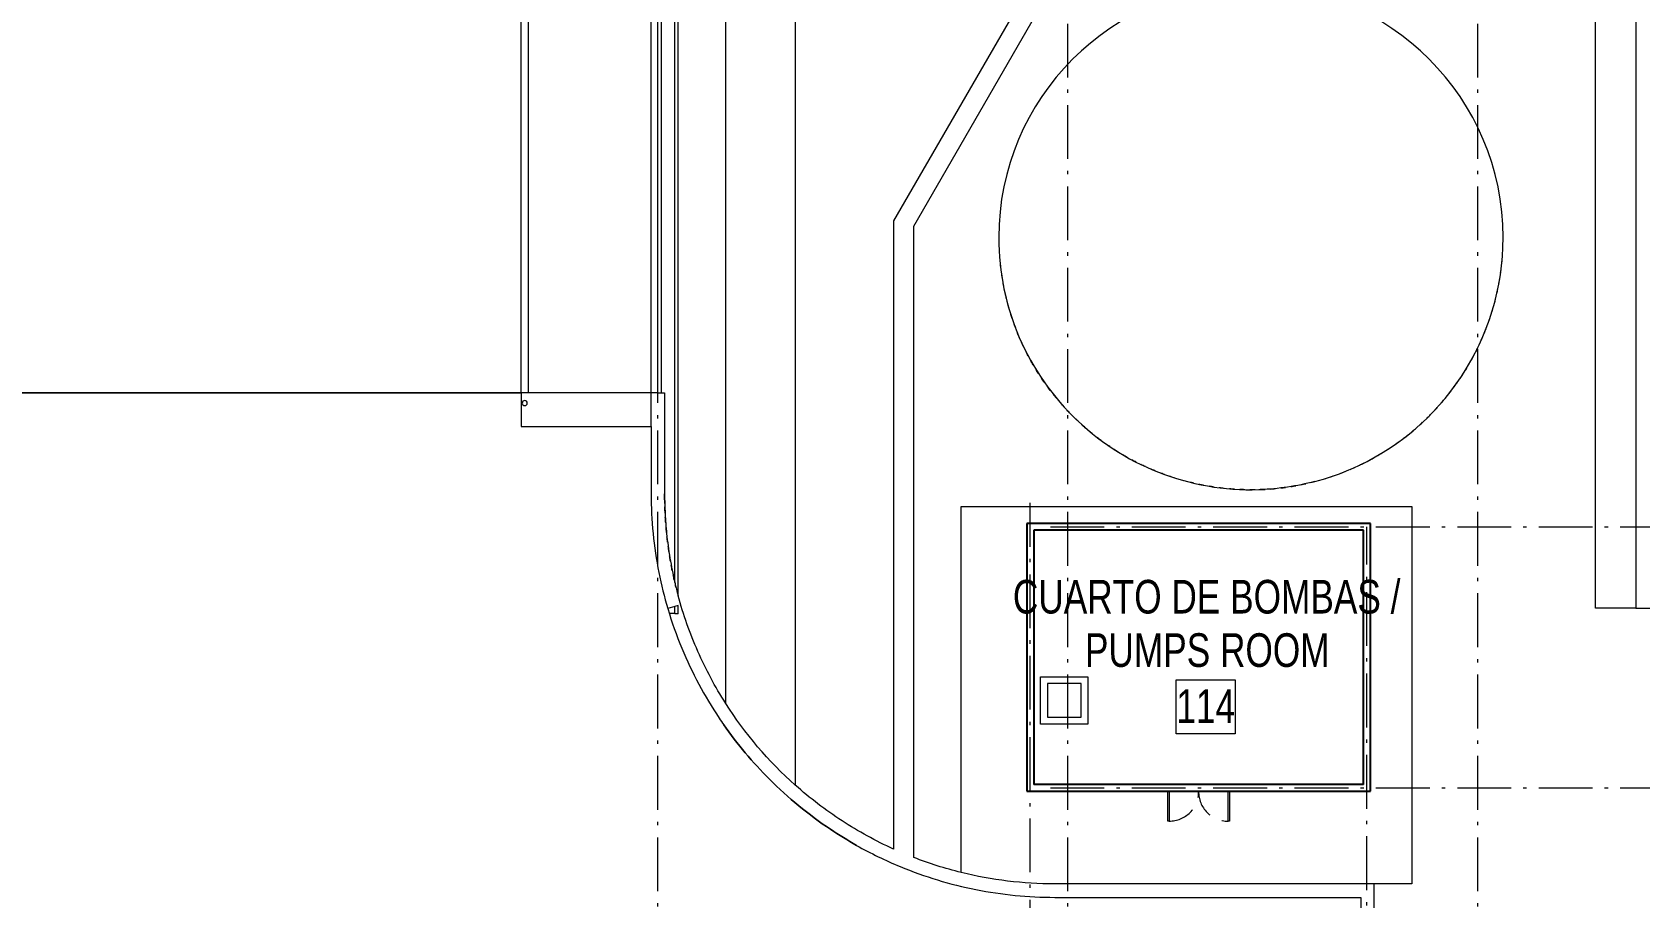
# Model space of a CAD drawing. Header units: metres. Extents: x -55 to 260, y -121 to 64.
# Drawn here: x 152.08 to 199.89, y -90.98 to -65.23 of the extents above; entities that cross this region are included whole.
import ezdxf

# ---------------------------------------------------------------- set-up
doc = ezdxf.new("R2010")
doc.units = ezdxf.units.M
doc.linetypes.add('01_Grid', pattern=[2.32, 1.6, -0.36, 0, -0.36])
doc.linetypes.add('04_Proyection', pattern=[1.2, 0.8, -0.4])
for name, color, linetype, lineweight in [('0-1', 7, 'Continuous', 5), ('03EJES-1', 1, '01_Grid', 5), ('06MUR-3', 8, 'Continuous', 25), ('06MUREXT-2', 133, 'Continuous', 5), ('06MUREXT-4', 92, 'Continuous', 15), ('11PUER', 1, 'Continuous', 5), ('11PUER-4', 1, '04_Proyection', 5), ('17EQAGUA-1', 253, 'Continuous', 5), ('32NOMZON', 2, 'Continuous', 5), ('46BANQ', 8, 'Continuous', 5), ('46BANQ-1', 253, 'Continuous', 5), ('70LINEA-1', 254, 'Continuous', 5), ('70LINEA-2', 1, 'Continuous', 5)]:
    doc.layers.add(name, color=color, linetype=linetype, lineweight=lineweight)
doc.styles.add('Arial_1', font='arial.ttf', dxfattribs={"width": 0.75, "height": 1})

# ---------------------------------------------------------------- blocks, each defined once
blk = doc.blocks.new('Site - Round Bollard - 0_15m Diameter-7029192-A1 _ A700')
at = {"layer": '70LINEA-1'}
for start, end in [(360, 180), (360, 180), (180, 360), (180, 0)]:
    blk.add_arc((0.0012, -0.075), 0.075, start, end, dxfattribs=at)
blk = doc.blocks.new('Rain Ditch1 - Rain Ditch-8689590-A1 _ A700')
at = {"layer": '46BANQ-1'}
for p, q in [((170.788, -61.163), (170.788, -61.46)), ((171.188, -61.163), (171.188, -61.46)), ((171.288, -60.96), (171.288, -61.46)), ((170.788, -61.46), (170.688, -61.46)), ((170.688, -61.474), (170.788, -61.474)), ((171.188, -61.46), (170.788, -61.46)), ((170.788, -61.474), (170.788, -61.463)), ((170.788, -61.463), (171.188, -61.463)), ((170.788, -75.96), (170.788, -61.474)), ((171.288, -61.46), (171.188, -61.46)), ((171.188, -61.463), (171.188, -61.474)), ((171.188, -61.474), (171.288, -61.474)), ((171.188, -81.593), (171.188, -61.474)), ((171.288, -61.474), (171.288, -61.46)), ((171.288, -80.647), (171.288, -61.474)), ((170.688, -75.96), (170.688, -64.623)), ((170.688, -75.96), (170.788, -75.96)), ((170.788, -75.96), (170.885, -75.96)), ((170.885, -75.96), (170.885, -78.963)), ((171.188, -82.312), (170.981, -82.374)), ((171.188, -82.514), (171.025, -82.514)), ((171.288, -82.282), (171.188, -82.312)), ((171.188, -82.525), (171.188, -82.312)), ((171.288, -82.525), (171.188, -82.525)), ((171.288, -82.525), (171.288, -82.282))]:
    blk.add_line(p, q, dxfattribs=at)
blk.add_open_spline([(170.885, -78.963), (170.885, -79.061), (170.888, -79.257), (170.903, -79.65), (170.944, -80.189), (171.02, -80.75), (171.108, -81.233), (171.16, -81.474), (171.188, -81.593)], degree=3, knots=[0, 0, 0, 0, 0.111111, 0.222222, 0.444444, 0.722222, 0.861111, 1, 1, 1, 1], dxfattribs=at)
blk.add_open_spline([(171.188, -81.593), (171.198, -81.638), (171.22, -81.726), (171.253, -81.858), (171.276, -81.946), (171.288, -81.99)], degree=3, dxfattribs=at)
blk = doc.blocks.new('22011_AR_rvt-1-A1 _ A700')
at = {"layer": '06MUREXT-2'}
for p, q in [((166.624, -75.96), (166.624, -60.96)), ((166.827, -60.96), (166.827, -75.96)), ((170.485, -75.96), (170.485, -60.96)), ((166.827, -75.96), (166.624, -75.96)), ((170.688, -75.96), (170.485, -75.96))]:
    blk.add_line(p, q, dxfattribs=at)
at = {"layer": '46BANQ'}
for p, q in [((170.485, -76.96), (170.485, -78.96)), ((170.485, -76.96), (170.485, -78.96)), ((182.485, -90.96), (191.589, -90.96)), ((182.485, -90.96), (191.589, -90.96))]:
    blk.add_line(p, q, dxfattribs=at)
for points, knots in [([(170.485, -78.96), (170.485, -79.746), (170.598, -80.899), (170.876, -82.021), (170.981, -82.374)], [-1, -1, -1, -1, -0.875, -0.8163265, -0.8163265, -0.8163265, -0.8163265]), ([(170.485, -78.96), (170.485, -79.746), (170.598, -80.899), (170.876, -82.021), (170.981, -82.374)], [-1, -1, -1, -1, -0.875, -0.8163265, -0.8163265, -0.8163265, -0.8163265]), ([(170.981, -82.374), (171.099, -82.774), (171.501, -83.909), (172.109, -85.045), (172.597, -85.76), (172.643, -85.825)], [-0.8163265, -0.8163265, -0.8163265, -0.8163265, -0.75, -0.625, -0.6122449, -0.6122449, -0.6122449, -0.6122449]), ([(170.981, -82.374), (171.099, -82.774), (171.501, -83.909), (172.109, -85.045), (172.597, -85.76), (172.643, -85.825)], [-0.8163265, -0.8163265, -0.8163265, -0.8163265, -0.75, -0.625, -0.6122449, -0.6122449, -0.6122449, -0.6122449]), ([(172.643, -85.825), (173.046, -86.404), (174.007, -87.551), (175.402, -88.695), (176.331, -89.266), (176.596, -89.416)], [-0.6122449, -0.6122449, -0.6122449, -0.6122449, -0.5, -0.375, -0.3265306, -0.3265306, -0.3265306, -0.3265306]), ([(176.596, -89.416), (176.331, -89.266), (175.402, -88.695), (174.007, -87.551), (173.046, -86.404), (172.643, -85.825)], [0.3265306, 0.3265306, 0.3265306, 0.3265306, 0.375, 0.5, 0.6122449, 0.6122449, 0.6122449, 0.6122449]), ([(172.643, -85.825), (173.046, -86.404), (174.007, -87.551), (175.402, -88.695), (176.331, -89.266), (176.596, -89.416)], [-0.6122449, -0.6122449, -0.6122449, -0.6122449, -0.5, -0.375, -0.3265306, -0.3265306, -0.3265306, -0.3265306]), ([(176.596, -89.416), (176.331, -89.266), (175.402, -88.695), (174.007, -87.551), (173.046, -86.404), (172.643, -85.825)], [0.3265306, 0.3265306, 0.3265306, 0.3265306, 0.375, 0.5, 0.6122449, 0.6122449, 0.6122449, 0.6122449]), ([(176.596, -89.416), (177.015, -89.652), (178.156, -90.207), (180.129, -90.805), (181.699, -90.96), (182.485, -90.96)], [-0.3265306, -0.3265306, -0.3265306, -0.3265306, -0.25, -0.125, 0, 0, 0, 0]), ([(176.596, -89.416), (177.015, -89.652), (178.156, -90.207), (180.129, -90.805), (181.699, -90.96), (182.485, -90.96)], [-0.3265306, -0.3265306, -0.3265306, -0.3265306, -0.25, -0.125, 0, 0, 0, 0])]:
    blk.add_open_spline(points, degree=3, knots=knots, dxfattribs=at)
blk.add_open_spline([(174.771, -87.624), (173.973, -86.913), (173.275, -86.093), (172.701, -85.192)], degree=3, dxfattribs=at)
blk.add_open_spline([(174.771, -87.624), (173.973, -86.913), (173.275, -86.093), (172.701, -85.192)], degree=3, dxfattribs=at)
at = {"layer": '46BANQ-1'}
for p, q in [((172.701, -76.806), (172.701, -61.46)), ((174.771, -61.46), (174.771, -77.086)), ((150.172, -75.96), (160.172, -75.96)), ((160.172, -75.96), (166.624, -75.96)), ((166.624, -75.96), (166.624, -76.96)), ((166.624, -76.96), (170.485, -76.96)), ((172.701, -85.192), (172.701, -76.806)), ((174.771, -77.086), (174.771, -87.624)), ((191.589, -90.96), (191.589, -98.96))]:
    blk.add_line(p, q, dxfattribs=at)
at = {"layer": '70LINEA-1'}
for p, q in [((199.772, -41.41), (199.772, -82.358)), ((198.572, -82.358), (198.572, -61.473)), ((166.624, -75.96), (16.256, -75.96)), ((166.624, -75.96), (166.624, -76.96)), ((170.485, -75.96), (166.827, -75.96)), ((170.485, -76.96), (170.485, -75.96)), ((166.624, -76.96), (170.485, -76.96)), ((199.772, -82.358), (198.572, -82.358))]:
    blk.add_line(p, q, dxfattribs=at)
at = {"layer": '17EQAGUA-1'}
blk.add_blockref('Site - Round Bollard - 0_15m Diameter-7029192-A1 _ A700', (166.724, -76.185), dxfattribs=at)
at = {"layer": '46BANQ-1'}
blk.add_blockref('Rain Ditch1 - Rain Ditch-8689590-A1 _ A700', (0, 0), dxfattribs=at)
blk = doc.blocks.new('Rain Ditch1 - Rain Ditch-V757-A1 _ A700')
at = {"layer": '46BANQ-1'}
for p, q in [((170.788, -61.163), (170.788, -61.46)), ((171.188, -61.163), (171.188, -61.46)), ((171.288, -60.96), (171.288, -61.46)), ((170.788, -61.46), (170.688, -61.46)), ((170.688, -61.474), (170.788, -61.474)), ((171.188, -61.46), (170.788, -61.46)), ((170.788, -61.474), (170.788, -61.463)), ((170.788, -61.463), (171.188, -61.463)), ((170.788, -75.96), (170.788, -61.474)), ((171.288, -61.46), (171.188, -61.46)), ((171.188, -61.463), (171.188, -61.474)), ((171.188, -61.474), (171.288, -61.474)), ((171.188, -81.593), (171.188, -61.474)), ((171.288, -61.474), (171.288, -61.46)), ((171.288, -80.647), (171.288, -61.474)), ((170.688, -75.96), (170.688, -64.623)), ((170.688, -75.96), (170.788, -75.96)), ((170.788, -75.96), (170.885, -75.96)), ((170.885, -75.96), (170.885, -78.963)), ((171.188, -82.312), (170.981, -82.374)), ((171.188, -82.514), (171.025, -82.514)), ((171.288, -82.282), (171.188, -82.312)), ((171.188, -82.525), (171.188, -82.312)), ((171.288, -82.525), (171.188, -82.525)), ((171.288, -82.525), (171.288, -82.282))]:
    blk.add_line(p, q, dxfattribs=at)
for points, knots in [([(170.885, -78.963), (170.885, -79.061), (170.888, -79.257), (170.903, -79.65), (170.944, -80.189), (171.02, -80.75), (171.108, -81.233), (171.16, -81.474), (171.188, -81.593)], [0, 0, 0, 0, 0.111111, 0.222222, 0.444444, 0.722222, 0.861111, 1, 1, 1, 1]), ([(170.9, -79.536), (170.897, -79.484), (170.894, -79.42), (170.892, -79.357), (170.892, -79.345)], [0.81265559, 0.81265559, 0.81265559, 0.81265559, 0.86363636, 0.87521182, 0.87521182, 0.87521182, 0.87521182]), ([(170.917, -79.823), (170.917, -79.814), (170.913, -79.757), (170.909, -79.699), (170.906, -79.65)], [0.71896725, 0.71896725, 0.71896725, 0.71896725, 0.72727273, 0.77539189, 0.77539189, 0.77539189, 0.77539189]), ([(171.059, -80.962), (171.056, -80.942), (171.047, -80.891), (171.038, -80.839), (171.033, -80.807)], [0.34401611, 0.34401611, 0.34401611, 0.34401611, 0.36363636, 0.39530236, 0.39530236, 0.39530236, 0.39530236]), ([(171.172, -81.526), (171.167, -81.5), (171.155, -81.449), (171.144, -81.398), (171.139, -81.373)], [0.1563073, 0.1563073, 0.1563073, 0.1563073, 0.18181818, 0.20728631, 0.20728631, 0.20728631, 0.20728631]), ([(171.225, -81.749), (171.223, -81.739), (171.217, -81.716), (171.212, -81.692), (171.208, -81.678)], [0.08150928, 0.08150928, 0.08150928, 0.08150928, 0.09090909, 0.10515015, 0.10515015, 0.10515015, 0.10515015])]:
    blk.add_open_spline(points, degree=3, knots=knots, dxfattribs=at)
for points in [[(170.889, -79.249), (170.887, -79.154), (170.885, -79.058), (170.885, -78.963)], [(170.942, -80.109), (170.937, -80.054), (170.932, -79.999), (170.927, -79.944)], [(170.974, -80.394), (170.968, -80.341), (170.961, -80.287), (170.955, -80.234)], [(171.013, -80.678), (171.005, -80.626), (170.998, -80.574), (170.991, -80.521)], [(171.112, -81.244), (171.102, -81.193), (171.092, -81.142), (171.083, -81.091)], [(171.188, -81.593), (171.198, -81.638), (171.22, -81.726), (171.253, -81.858), (171.276, -81.946), (171.288, -81.99)]]:
    blk.add_open_spline(points, degree=3, dxfattribs=at)
blk = doc.blocks.new('22011_AR_rvt-2-A1 _ A700')
at = {"layer": '06MUREXT-2'}
for p, q in [((166.624, -75.96), (166.624, -60.96)), ((166.827, -60.96), (166.827, -75.96)), ((170.485, -75.96), (170.485, -60.96)), ((166.827, -75.96), (166.624, -75.96)), ((170.688, -75.96), (170.485, -75.96))]:
    blk.add_line(p, q, dxfattribs=at)
at = {"layer": '46BANQ-1'}
for p, q in [((172.701, -76.806), (172.701, -61.46)), ((174.771, -61.46), (174.771, -77.086)), ((150.172, -75.96), (160.172, -75.96)), ((160.172, -75.96), (166.624, -75.96)), ((166.624, -75.96), (166.624, -76.96)), ((166.624, -76.96), (170.485, -76.96)), ((170.485, -76.96), (170.485, -78.96)), ((172.701, -85.192), (172.701, -76.806)), ((174.771, -77.086), (174.771, -87.624)), ((182.485, -90.96), (191.589, -90.96)), ((191.589, -90.96), (191.589, -98.96))]:
    blk.add_line(p, q, dxfattribs=at)
for points, knots in [([(170.485, -78.96), (170.485, -79.746), (170.598, -80.899), (170.876, -82.021), (170.981, -82.374)], [-1, -1, -1, -1, -0.875, -0.8163265, -0.8163265, -0.8163265, -0.8163265]), ([(170.981, -82.374), (171.099, -82.774), (171.501, -83.909), (172.109, -85.045), (172.597, -85.76), (172.643, -85.825)], [-0.8163265, -0.8163265, -0.8163265, -0.8163265, -0.75, -0.625, -0.6122449, -0.6122449, -0.6122449, -0.6122449]), ([(172.643, -85.825), (173.046, -86.404), (174.007, -87.551), (175.402, -88.695), (176.331, -89.266), (176.596, -89.416)], [-0.6122449, -0.6122449, -0.6122449, -0.6122449, -0.5, -0.375, -0.3265306, -0.3265306, -0.3265306, -0.3265306]), ([(176.596, -89.416), (177.015, -89.652), (178.156, -90.207), (180.129, -90.805), (181.699, -90.96), (182.485, -90.96)], [-0.3265306, -0.3265306, -0.3265306, -0.3265306, -0.25, -0.125, 0, 0, 0, 0])]:
    blk.add_open_spline(points, degree=3, knots=knots, dxfattribs=at)
blk.add_open_spline([(174.771, -87.624), (173.973, -86.913), (173.275, -86.093), (172.701, -85.192)], degree=3, dxfattribs=at)
at = {"layer": '70LINEA-1'}
for p, q in [((199.772, -41.41), (199.772, -82.358)), ((198.572, -82.358), (198.572, -61.473)), ((166.624, -75.96), (16.256, -75.96)), ((166.624, -75.96), (166.624, -76.96)), ((170.485, -75.96), (166.827, -75.96)), ((170.485, -76.96), (170.485, -75.96)), ((166.624, -76.96), (170.485, -76.96)), ((199.772, -82.358), (198.572, -82.358))]:
    blk.add_line(p, q, dxfattribs=at)
at = {"layer": '17EQAGUA-1'}
blk.add_blockref('Site - Round Bollard - 0_15m Diameter-7029192-A1 _ A700', (166.724, -76.185), dxfattribs=at)
at = {"layer": '46BANQ-1'}
blk.add_blockref('Rain Ditch1 - Rain Ditch-V757-A1 _ A700', (0, 0), dxfattribs=at)
blk = doc.blocks.new('Dbl - F - Env - AS - 6_x7_-8308885-A1 _ A700')
at = {"layer": '11PUER'}
for p, q in [((-0.917, 0.102), (-0.917, 0.991)), ((-0.917, 0.991), (-0.879, 0.991)), ((-0.879, 0.991), (-0.879, 0.102)), ((0.877, 0.102), (0.877, 0.989)), ((0.877, 0.989), (0.914, 0.989)), ((0.914, 0.989), (0.914, 0.102)), ((-0.984, 0.104), (-0.984, 0.111)), ((0.983, 0.112), (-0.983, 0.112)), ((0.984, 0.111), (0.984, 0.104)), ((-0.984, -0.111), (-0.984, -0.104)), ((-0.984, -0.112), (0.984, -0.112)), ((0.984, -0.104), (0.984, -0.111))]:
    blk.add_line(p, q, dxfattribs=at)
for centre, radius, start, end in [((-0.983, 0.111), 0.00113, 90, 105), ((-0.983, 0.104), 0.00124, 255, 270), ((-0.915, 0.111), 0.000832, 75, 90), ((0.915, 0.111), 0.000832, 90, 105), ((0.983, 0.111), 0.00113, 75, 90), ((0.983, 0.104), 0.00124, 270, 285), ((-0.983, -0.104), 0.000977, 90, 105), ((-0.984, -0.111), 0.000753, 255, 270), ((0.983, -0.104), 0.000977, 75, 90), ((0.984, -0.111), 0.000753, 270, 285)]:
    blk.add_arc(centre, radius, start, end, dxfattribs=at)
for points, knots in [([(-0.984, 0.111), (-0.984, 0.111), (-0.984, 0.111), (-0.984, 0.112), (-0.984, 0.112), (-0.984, 0.112), (-0.984, 0.112), (-0.984, 0.112), (-0.984, 0.112), (-0.983, 0.112), (-0.983, 0.112), (-0.983, 0.112)], [-1, -1, -1, -1, -0.75, -0.666667, -0.583333, -0.5, -0.416667, -0.333333, -0.25, -0.166667, 0, 0, 0, 0]), ([(-0.983, 0.103), (-0.983, 0.103), (-0.983, 0.103), (-0.983, 0.103), (-0.984, 0.103), (-0.984, 0.103), (-0.984, 0.103), (-0.984, 0.103), (-0.984, 0.103), (-0.984, 0.103), (-0.984, 0.104), (-0.984, 0.104), (-0.984, 0.104)], [-1, -1, -1, -1, -0.833333, -0.75, -0.666667, -0.583333, -0.5, -0.416667, -0.333333, -0.25, -0.166667, 0, 0, 0, 0]), ([(0.983, 0.112), (0.983, 0.112), (0.983, 0.112), (0.984, 0.112), (0.984, 0.112), (0.984, 0.112), (0.984, 0.112), (0.984, 0.112), (0.984, 0.112), (0.984, 0.111), (0.984, 0.111), (0.984, 0.111)], [0, 0, 0, 0, 0.166667, 0.25, 0.333333, 0.416667, 0.5, 0.583333, 0.666667, 0.75, 1, 1, 1, 1]), ([(0.984, 0.104), (0.984, 0.104), (0.984, 0.104), (0.984, 0.103), (0.984, 0.103), (0.984, 0.103), (0.984, 0.103), (0.984, 0.103), (0.984, 0.103), (0.983, 0.103), (0.983, 0.103), (0.983, 0.103), (0.983, 0.103)], [0, 0, 0, 0, 0.166667, 0.25, 0.333333, 0.416667, 0.5, 0.583333, 0.666667, 0.75, 0.833333, 1, 1, 1, 1]), ([(-0.984, -0.104), (-0.984, -0.103), (-0.984, -0.103), (-0.984, -0.103), (-0.984, -0.103), (-0.984, -0.103), (-0.984, -0.103), (-0.984, -0.103), (-0.984, -0.103), (-0.983, -0.103), (-0.983, -0.103)], [-1, -1, -1, -1, -0.833333, -0.666667, -0.5, -0.416667, -0.333333, -0.25, -0.166667, 0, 0, 0, 0]), ([(-0.984, -0.112), (-0.984, -0.112), (-0.984, -0.112), (-0.984, -0.112), (-0.984, -0.112), (-0.984, -0.112), (-0.984, -0.112), (-0.984, -0.111), (-0.984, -0.111)], [-1, -1, -1, -1, -0.75, -0.583333, -0.458333, -0.333333, -0.166667, 0, 0, 0, 0]), ([(0.983, -0.103), (0.983, -0.103), (0.984, -0.103), (0.984, -0.103), (0.984, -0.103), (0.984, -0.103), (0.984, -0.103), (0.984, -0.103), (0.984, -0.103), (0.984, -0.103), (0.984, -0.104)], [0, 0, 0, 0, 0.166667, 0.25, 0.333333, 0.416667, 0.5, 0.666667, 0.833333, 1, 1, 1, 1]), ([(0.984, -0.111), (0.984, -0.111), (0.984, -0.112), (0.984, -0.112), (0.984, -0.112), (0.984, -0.112), (0.984, -0.112), (0.984, -0.112), (0.984, -0.112), (0.984, -0.112)], [0, 0, 0, 0, 0.166667, 0.333333, 0.458333, 0.583333, 0.708333, 0.833333, 1, 1, 1, 1])]:
    blk.add_open_spline(points, degree=3, knots=knots, dxfattribs=at)
for points in [[(-0.915, 0.112), (-0.915, 0.112), (-0.915, 0.112), (-0.915, 0.112)], [(0.915, 0.112), (0.915, 0.112), (0.915, 0.112), (0.915, 0.112)]]:
    blk.add_open_spline(points, degree=3, dxfattribs=at)
at = {"layer": '11PUER-4'}
for centre, radius, start, end in [((-0.874, 0.117), 0.874, 358.9999, 90.3148), ((0.872, 0.117), 0.872, 89.6843, 181.0029)]:
    blk.add_arc(centre, radius, start, end, dxfattribs=at)

msp = doc.modelspace()

# ---------------------------------------------------------------- linework, layer by layer
at = {"layer": '03EJES-1'}
for p, q in [((170.688, -117.3961), (170.688, 60.3168)), ((182.88, -117.3961), (182.88, 60.3168)), ((195.072, -117.3961), (195.072, 60.3168)), ((181.76, -107.1562), (181.76, -79.2273)), ((182.3604, -79.9408), (252.6698, -79.9408)), ((191.772, -107.6843), (191.772, -79.9408)), ((182.3604, -87.7045), (252.6698, -87.7045))]:
    msp.add_line(p, q, dxfattribs=at)
at = {"layer": '06MUR-3'}
for p, q in [((181.6584, -79.8382), (181.6574, -79.8382)), ((181.6574, -79.8382), (181.6574, -79.8392)), ((191.8746, -79.8392), (181.6574, -79.8392)), ((181.6584, -79.8382), (181.6584, -87.8071)), ((191.8746, -79.8382), (191.8736, -79.8382)), ((191.8736, -87.8071), (191.8736, -79.8382)), ((191.8746, -79.8392), (191.8746, -79.8382)), ((181.6574, -80.0424), (181.6574, -80.0434)), ((181.6574, -80.0424), (181.6584, -80.0424)), ((191.6704, -80.0424), (181.8616, -80.0424)), ((181.8616, -80.0424), (181.8616, -87.6029)), ((191.6704, -87.6029), (191.6704, -80.0424)), ((191.8746, -80.0424), (191.8736, -80.0424)), ((191.8746, -80.0434), (191.8746, -80.0424)), ((181.6574, -87.8061), (181.6574, -87.8071)), ((181.6574, -87.8061), (191.8746, -87.8061)), ((181.6574, -87.8071), (181.6584, -87.8071)), ((191.6704, -87.6029), (181.8616, -87.6029)), ((181.8616, -87.8071), (181.8616, -87.8061)), ((181.8616, -87.8071), (181.8626, -87.8071)), ((191.6694, -87.8071), (191.6704, -87.8071)), ((191.6704, -87.8061), (191.6704, -87.8071)), ((191.8736, -87.8071), (191.8746, -87.8071)), ((191.8746, -87.8071), (191.8746, -87.8061))]:
    msp.add_line(p, q, dxfattribs=at)
at = {"layer": '06MUREXT-4'}
for p, q in [((181.6574, -79.8392), (181.6574, -87.8061)), ((191.8736, -79.8382), (181.6584, -79.8382)), ((191.8746, -87.8061), (191.8746, -79.8392)), ((181.8626, -80.0434), (191.6694, -80.0434)), ((181.8626, -87.6019), (181.8626, -80.0434)), ((191.6694, -80.0434), (191.6694, -87.6019)), ((181.6584, -87.8071), (191.8736, -87.8071)), ((191.6694, -87.6019), (181.8626, -87.6019))]:
    msp.add_line(p, q, dxfattribs=at)
at = {"layer": '32NOMZON', "flags": 128}
msp.add_lwpolyline([(186.0944, -84.4958), (187.8564, -84.4958), (187.8564, -86.0998), (186.0944, -86.0998)], close=True, dxfattribs=at)
at = {"layer": '46BANQ'}
for p, q in [((182.58, -62.3796), (177.6943, -70.8419)), ((178.2943, -71.0027), (183.18, -62.5404)), ((177.6943, -70.8419), (177.6943, -89.5236)), ((178.2943, -89.7756), (178.2943, -71.0027)), ((179.7074, -79.3382), (193.1046, -79.3382)), ((179.7074, -90.2226), (179.7074, -79.3382)), ((193.1046, -79.3382), (193.1046, -90.56)), ((171.288, -81.9902), (171.288, -80.6467)), ((199.7721, -82.3578), (204.672, -82.3578)), ((193.1046, -90.56), (182.4848, -90.56)), ((191.9892, -99.2122), (191.9892, -90.56))]:
    msp.add_line(p, q, dxfattribs=at)
for start, end in [(0, 180), (180, 273.25759), (293.15254, 360), (288.46497, 289.6055), (290.81112, 291.95332), (274.43356, 275.58259), (276.78349, 277.9105), (279.11581, 280.24438), (281.43072, 282.58224), (283.74443, 284.91468), (286.11371, 287.26021)]:
    msp.add_arc((188.3214, -71.3378), 7.5, start, end, dxfattribs=at)
for points in [[(180.8649, -72.1433), (180.8687, -72.1785), (180.8727, -72.2137), (180.877, -72.2489)], [(195.786, -72.0666), (195.7896, -72.029), (195.793, -71.9914), (195.7961, -71.9538)], [(180.9002, -72.4218), (180.9065, -72.4646), (180.9131, -72.5074), (180.9201, -72.5501)], [(195.6983, -72.6916), (195.706, -72.6496), (195.7133, -72.6075), (195.7203, -72.5654)], [(195.7478, -72.3866), (195.7537, -72.3446), (195.7593, -72.3025), (195.7645, -72.2604)], [(180.9463, -72.7003), (180.9554, -72.7501), (180.9651, -72.7998), (180.9753, -72.8494)], [(195.6373, -72.9897), (195.6468, -72.9476), (195.6559, -72.9054), (195.6647, -72.8631)], [(181.0836, -73.3035), (181.096, -73.3491), (181.1089, -73.3946), (181.1221, -73.4399)], [(181.1749, -73.613), (181.1874, -73.6522), (181.2002, -73.6913), (181.2133, -73.7303)], [(195.4745, -73.5926), (195.4885, -73.5481), (195.5021, -73.5035), (195.5153, -73.4588)], [(195.5627, -73.2908), (195.5742, -73.2482), (195.5853, -73.2055), (195.596, -73.1627)], [(181.274, -73.9036), (181.2878, -73.9414), (181.3019, -73.9791), (181.3163, -74.0167)], [(181.3183, -74.0221), (181.3176, -74.0203), (181.3169, -74.0185), (181.3163, -74.0167)], [(195.2651, -74.1725), (195.2831, -74.1285), (195.3006, -74.0844), (195.3177, -74.0401)], [(181.4336, -74.3055), (181.4154, -74.2632), (181.3975, -74.2207), (181.3801, -74.1781)], [(181.5603, -74.5839), (181.5383, -74.5381), (181.5168, -74.4921), (181.4958, -74.4459)], [(195.143, -74.455), (195.1628, -74.4116), (195.1822, -74.3681), (195.2012, -74.3244)], [(181.6979, -74.8561), (181.6734, -74.81), (181.6494, -74.7637), (181.6259, -74.7171)], [(181.8462, -75.122), (181.8211, -75.0791), (181.7964, -75.036), (181.7722, -74.9925)], [(195.0085, -74.7339), (195.0305, -74.6906), (195.052, -74.6471), (195.0732, -74.6034)], [(182.0053, -75.382), (181.9798, -75.3422), (181.9546, -75.302), (181.9298, -75.2617)], [(182.1752, -75.6359), (182.1479, -75.5968), (182.121, -75.5576), (182.0945, -75.5181)], [(194.5422, -75.5274), (194.5692, -75.4873), (194.5958, -75.447), (194.622, -75.4064)], [(194.7087, -75.2688), (194.734, -75.2278), (194.7589, -75.1864), (194.7834, -75.1449)], [(182.3555, -75.8829), (182.3253, -75.8432), (182.2955, -75.8032), (182.2661, -75.763)], [(194.3642, -75.7803), (194.3933, -75.7407), (194.4219, -75.7009), (194.4502, -75.6608)], [(182.7446, -76.3526), (182.7105, -76.3147), (182.6768, -76.2765), (182.6435, -76.2379)], [(182.9527, -76.5748), (182.9188, -76.54), (182.8851, -76.5048), (182.8518, -76.4693)], [(193.7744, -76.4871), (193.8034, -76.4564), (193.8322, -76.4254), (193.8607, -76.3942)], [(193.8607, -76.3942), (193.8652, -76.3892), (193.8697, -76.3843), (193.8742, -76.3794)], [(193.9807, -76.2595), (194.0128, -76.2225), (194.0446, -76.1853), (194.076, -76.1477)], [(183.1702, -76.7888), (183.1355, -76.7561), (183.1012, -76.7231), (183.0673, -76.6897)], [(183.3966, -76.9943), (183.3599, -76.9623), (183.3235, -76.93), (183.2874, -76.8973)], [(193.5579, -76.7071), (193.5934, -76.6726), (193.6285, -76.6376), (193.6632, -76.6024)], [(183.6313, -77.1904), (183.5917, -77.1587), (183.5525, -77.1266), (183.5136, -77.0941)], [(183.8732, -77.3763), (183.8318, -77.3458), (183.7906, -77.3148), (183.7497, -77.2834)], [(192.6116, -77.4896), (192.6524, -77.4612), (192.6929, -77.4323), (192.7332, -77.403)], [(192.8608, -77.3081), (192.9, -77.2783), (192.939, -77.248), (192.9776, -77.2174)], [(193.1015, -77.1172), (193.1395, -77.0858), (193.1772, -77.0539), (193.2146, -77.0217)], [(184.122, -77.5518), (184.0803, -77.5237), (184.039, -77.4952), (183.9979, -77.4662)], [(184.3778, -77.7172), (184.3365, -77.6917), (184.2954, -77.6657), (184.2545, -77.6394)], [(184.6407, -77.8725), (184.5986, -77.8487), (184.5566, -77.8245), (184.5149, -77.8)], [(191.8258, -77.9687), (191.8696, -77.9456), (191.9132, -77.922), (191.9565, -77.898)], [(192.0944, -77.8197), (192.1372, -77.7948), (192.1798, -77.7694), (192.2222, -77.7436)], [(184.9103, -78.0172), (184.866, -77.9945), (184.8219, -77.9715), (184.7781, -77.948)], [(185.1853, -78.1507), (185.1387, -78.1292), (185.0924, -78.1073), (185.0463, -78.0849)], [(185.4646, -78.2724), (185.4173, -78.2529), (185.3702, -78.233), (185.3234, -78.2125)], [(185.7484, -78.3826), (185.7017, -78.3656), (185.6552, -78.348), (185.6089, -78.3301)], [(191.5505, -78.1071), (191.5955, -78.0856), (191.6404, -78.0637), (191.685, -78.0413)], [(186.0369, -78.4813), (185.9905, -78.4665), (185.9442, -78.4512), (185.8981, -78.4355)], [(186.3298, -78.5685), (186.2824, -78.5555), (186.2352, -78.542), (186.1882, -78.528)], [(186.6263, -78.6437), (186.5772, -78.6323), (186.5282, -78.6204), (186.4792, -78.608)], [(187.2254, -78.7573), (187.1753, -78.7499), (187.1253, -78.742), (187.0753, -78.7336)], [(187.5274, -78.7956), (187.4784, -78.7904), (187.4293, -78.7847), (187.3804, -78.7785)], [(187.8315, -78.8218), (187.7827, -78.8186), (187.7339, -78.8149), (187.6851, -78.8107)], [(188.1371, -78.8355), (188.0873, -78.8343), (188.0376, -78.8326), (187.9879, -78.8304)], [(188.4429, -78.8368), (188.392, -78.8377), (188.341, -78.838), (188.29, -78.8378)], [(190.217, -78.5943), (189.6869, -78.7328), (189.1417, -78.8129), (188.5943, -78.8329)], [(172.701, -85.1909), (172.3865, -84.697), (171.8325, -83.6621), (171.441, -82.5554), (171.288, -81.9902)], [(177.6943, -89.5236), (177.1628, -89.2826), (176.1368, -88.7205), (175.2068, -88.0106), (174.771, -87.6226)], [(179.7074, -90.2216), (179.2273, -90.1032), (178.7554, -89.9542), (178.2943, -89.7756)], [(182.4848, -90.56), (181.5496, -90.56), (180.6154, -90.4465), (179.7074, -90.2226)]]:
    msp.add_open_spline(points, degree=3, dxfattribs=at)
for points, knots in [([(181.0063, -72.9925), (181.0095, -73.0068), (181.0212, -73.058), (181.0335, -73.1092), (181.0427, -73.1461)], [-0.878193216, -0.878193216, -0.878193216, -0.878193216, -0.875, -0.866666667, -0.866666667, -0.866666667, -0.866666667]), ([(195.3751, -73.8867), (195.3903, -73.8445), (195.4061, -73.7994), (195.4216, -73.7541), (195.4225, -73.7512)], [-0.263631772, -0.263631772, -0.263631772, -0.263631772, -0.25, -0.249083295, -0.249083295, -0.249083295, -0.249083295]), ([(194.8636, -75.0053), (194.8852, -74.9667), (194.9087, -74.9239), (194.9318, -74.8809), (194.9339, -74.8769)], [-0.388458053, -0.388458053, -0.388458053, -0.388458053, -0.375, -0.373624383, -0.373624383, -0.373624383, -0.373624383]), ([(182.5456, -76.1221), (182.5345, -76.1088), (182.5016, -76.0688), (182.4692, -76.0285), (182.4477, -76.0014)], [0.621220105, 0.621220105, 0.621220105, 0.621220105, 0.625, 0.63256055, 0.63256055, 0.63256055, 0.63256055]), ([(194.1768, -76.0245), (194.2039, -75.9906), (194.2344, -75.9518), (194.2646, -75.9127), (194.2682, -75.9079)], [-0.513185212, -0.513185212, -0.513185212, -0.513185212, -0.5, -0.49816659, -0.49816659, -0.49816659, -0.49816659]), ([(193.3334, -76.9173), (193.3648, -76.8891), (193.4015, -76.8556), (193.4379, -76.8217), (193.4434, -76.8165)], [-0.637829053, -0.637829053, -0.637829053, -0.637829053, -0.625, -0.622708505, -0.622708505, -0.622708505, -0.622708505]), ([(192.3559, -77.6603), (192.3903, -77.6383), (192.4322, -77.6111), (192.4738, -77.5835), (192.4813, -77.5784)], [-0.762438409, -0.762438409, -0.762438409, -0.762438409, -0.75, -0.747250767, -0.747250767, -0.747250767, -0.747250767]), ([(190.217, -78.5943), (190.6147, -78.4905), (191.0138, -78.3503), (191.3983, -78.1776), (191.4079, -78.1733)], [-1, -1, -1, -1, -0.875, -0.87179342, -0.87179342, -0.87179342, -0.87179342]), ([(186.9252, -78.7067), (186.8912, -78.7003), (186.8409, -78.6904), (186.7906, -78.68), (186.7741, -78.6765)], [0.24244124, 0.24244124, 0.24244124, 0.24244124, 0.25, 0.253684872, 0.253684872, 0.253684872, 0.253684872])]:
    msp.add_open_spline(points, degree=3, knots=knots, dxfattribs=at)
at = {"layer": '70LINEA-2'}
for p, q in [((182.0658, -85.8061), (182.0658, -84.3997)), ((182.0658, -84.3997), (183.4722, -84.3997)), ((182.269, -84.6029), (182.269, -85.6029)), ((183.269, -84.6029), (182.269, -84.6029)), ((183.269, -85.6029), (183.269, -84.6029)), ((183.4722, -84.3997), (183.4722, -85.8061)), ((183.4722, -85.8061), (182.0658, -85.8061)), ((182.269, -85.6029), (183.269, -85.6029))]:
    msp.add_line(p, q, dxfattribs=at)

# ---------------------------------------------------------------- block references
at = {"layer": '0-1'}
for name in ['22011_AR_rvt-2-A1 _ A700', '22011_AR_rvt-1-A1 _ A700']:
    msp.add_blockref(name, (0, 0), dxfattribs=at)
at = {"layer": '11PUER-4', "rotation": 180}
msp.add_blockref('Dbl - F - Env - AS - 6_x7_-8308885-A1 _ A700', (186.766, -87.7045), dxfattribs=at)

# ---------------------------------------------------------------- texts
at = {"layer": '32NOMZON', "char_height": 1, "attachment_point": 1, "style": 'Arial_1'}
for s, insert, width in [('CUARTO DE BOMBAS /', (181.2421, -81.5185), 13.949362), ('PUMPS ROOM', (183.3852, -83.106), 8.754427), ('114', (186.1024, -84.7738), 2.092404)]:
    msp.add_mtext(s, dxfattribs=dict(at, insert=insert, width=width))

doc.saveas('drawing.dxf')
